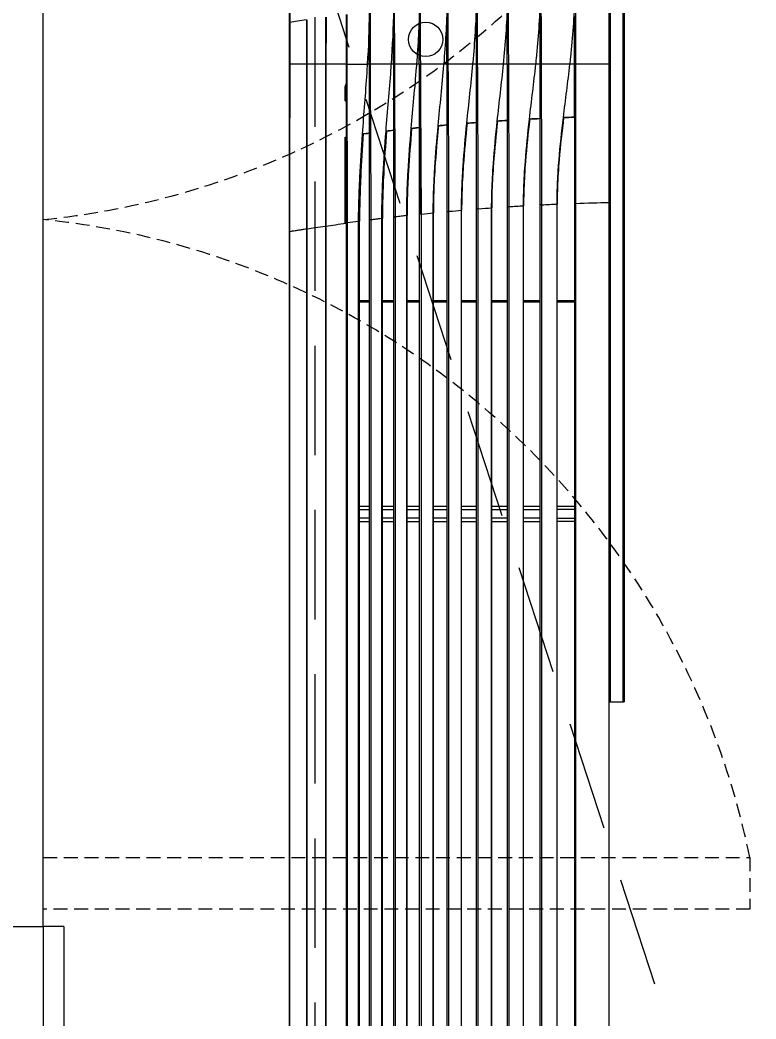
# Model space of a CAD drawing. Header units: millimetres. Extents: x -551172 to 232469, y -3435 to 261611.
# Drawn here: x 38078 to 38505, y 101802 to 102381 of the extents above; entities that cross this region are included whole.
import ezdxf

# ---------------------------------------------------------------- set-up
doc = ezdxf.new("R2010")
doc.units = ezdxf.units.MM
doc.header["$LTSCALE"] = 10
doc.linetypes.add('DH-HID2', pattern=[1.2, 0.8, -0.4])
doc.linetypes.add('HIDDEN', pattern=[9.525, 6.35, -3.175])
for name, color, linetype in [('06-FUR', 6, 'Continuous'), ('C-FIN', 5, 'Continuous'), ('FU-FURM', 251, 'DH-HID2'), ('도면층2', 2, 'Continuous'), ('도면층8', 8, 'Continuous')]:
    doc.layers.add(name, color=color, linetype=linetype)

# ---------------------------------------------------------------- blocks, each defined once
blk = doc.blocks.new('*U477')
at = {"color": 1, "linetype": 'HIDDEN'}
blk.add_line((39.94, 14.99), (1479.94, 484.99), dxfattribs=at)
at = {"color": 8}
for p, q in [((1329.52, 185.7), (190.37, 185.7)), ((479.94, 186.06), (479.94, 186.02)), ((1329, 166.3), (190.88, 166.3)), ((190.88, 165.5), (1329, 165.5)), ((247.19, 155.49), (247.19, 165.5)), ((248.19, 165.5), (248.19, 155.49)), ((366.44, 155.49), (366.44, 165.5)), ((368.44, 165.5), (368.44, 155.49)), ((373.44, 155.49), (373.44, 165.5)), ((375.44, 165.5), (375.44, 155.49)), ((1328.59, 155.49), (191.3, 155.49)), ((191.31, 155.23), (1328.58, 155.23)), ((1328.18, 146.67), (191.7, 146.67)), ((191.76, 145.5), (1328.12, 145.5)), ((247.19, 135.99), (247.19, 145.5)), ((248.19, 145.5), (248.19, 135.99)), ((366.44, 135.99), (366.44, 145.5)), ((368.44, 135.99), (368.44, 145.5)), ((373.44, 145.5), (373.44, 135.99)), ((375.44, 135.99), (375.44, 145.5)), ((1327.61, 135.99), (192.27, 135.99)), ((192.28, 135.75), (1327.6, 135.75)), ((1327.11, 127.69), (192.78, 127.69)), ((192.85, 126.5), (1327.03, 126.5)), ((247.19, 117.5), (247.19, 126.5)), ((248.19, 126.5), (248.19, 117.5)), ((366.44, 117.5), (366.44, 126.5)), ((368.44, 117.5), (368.44, 126.5)), ((373.44, 126.5), (373.44, 117.5)), ((375.44, 117.5), (375.44, 126.5)), ((1326.41, 117.5), (193.47, 117.5)), ((193.49, 117.26), (1326.4, 117.26)), ((1325.83, 109.71), (194.05, 109.71)), ((194.15, 108.5), (1325.73, 108.5)), ((247.19, 100.06), (247.19, 108.5)), ((248.19, 108.5), (248.19, 100.06)), ((366.44, 100.06), (366.44, 108.5)), ((368.44, 100.06), (368.44, 108.5)), ((373.44, 108.5), (373.44, 100.06)), ((375.44, 100.06), (375.44, 108.5)), ((1325.04, 100.06), (194.84, 100.06)), ((194.86, 99.81), (1325.02, 99.81)), ((1324.39, 92.71), (195.5, 92.71)), ((195.61, 91.5), (1324.28, 91.5)), ((247.19, 83.65), (247.19, 91.5)), ((248.19, 91.5), (248.19, 83.65)), ((366.44, 83.65), (366.44, 91.5)), ((368.44, 83.65), (368.44, 91.5)), ((373.44, 91.5), (373.44, 83.65)), ((375.44, 83.65), (375.44, 91.5)), ((1323.53, 83.65), (196.36, 83.65)), ((196.38, 83.38), (1323.5, 83.38)), ((146.89, 75.87), (197.15, 75.87)), ((1322.82, 76.7), (197.06, 76.7)), ((197.19, 75.5), (1322.7, 75.5)), ((247.19, 68.4), (247.19, 75.87)), ((248.19, 75.87), (248.19, 68.4)), ((366.44, 68.4), (366.44, 75.5)), ((368.44, 68.4), (368.44, 75.5)), ((373.44, 75.5), (373.44, 68.4)), ((375.44, 68.4), (375.44, 75.5)), ((1321.93, 68.4), (197.95, 68.4)), ((198, 67.99), (1321.89, 67.99)), ((1321.16, 61.62), (198.72, 61.62)), ((198.85, 60.5), (1321.03, 60.5)), ((247.19, 54.08), (247.19, 60.5)), ((248.19, 60.5), (248.19, 54.08)), ((366.44, 54.08), (366.44, 60.5)), ((368.44, 54.08), (368.44, 60.5)), ((373.44, 60.5), (373.44, 54.08)), ((375.44, 54.08), (375.44, 60.5)), ((1320.27, 54.08), (199.62, 54.08)), ((199.68, 53.54), (1320.2, 53.54)), ((1319.45, 47.55), (200.43, 47.55)), ((200.57, 46.5), (1319.32, 46.5)), ((247.19, 40.83), (247.19, 46.5)), ((248.19, 46.5), (248.19, 40.83)), ((366.44, 40.83), (366.44, 46.5)), ((368.44, 40.83), (368.44, 46.5)), ((373.44, 46.5), (373.44, 40.83)), ((375.44, 40.83), (375.44, 46.5)), ((1318.58, 40.83), (201.3, 40.83)), ((201.41, 40.04), (1318.47, 40.04)), ((91.53, 33), (91.53, 33)), ((125.09, 32.95), (125.09, 33)), ((1317.64, 33.88), (202.24, 33.88)), ((202.37, 33), (1317.52, 33)), ((84.55, 21), (84.54, 21)), ((1315.86, 21.42), (204.03, 21.42)), ((204.09, 21), (1315.79, 21)), ((1314.17, 10.38), (205.71, 10.38)), ((205.77, 10), (1314.11, 10)), ((1312.57, 0.4), (207.32, 0.4)), ((207.32, 0), (1312.57, 0))]:
    blk.add_line(p, q, dxfattribs=at)
at = {"color": 1, "linetype": 'HIDDEN'}
blk.add_lwpolyline([(1479.94, 484.99), (1479.94, 14.99), (39.94, 14.99), (39.94, 484.99)], close=True, dxfattribs=at)
at = {"color": 8, "ltscale": 5}
blk.add_circle((95.79, 79.18), 10, dxfattribs=at)
at = {"color": 8}
for centre, major_axis, ratio, start_param, end_param in [((123.19, 32.65), (0, -0.3), 0.031187, 3.141593, 4.985372), ((164.88, 32.65), (0, -0.3), 0.01277, 3.141593, 4.999235), ((109.86, 20.88), (0.189, 0.233), 0.187592, 5.682169, 6.283185)]:
    blk.add_ellipse(centre, major_axis=major_axis, ratio=ratio, start_param=start_param, end_param=end_param, dxfattribs=at)
for points, knots in [([(0.9, 193.94), (5.81, 193.94), (10.75, 193.94), (20.63, 193.94), (25.58, 193.94), (40.44, 193.94), (50.37, 193.94), (80.23, 193.94), (100.21, 193.94), (140.17, 193.94), (160.16, 193.94), (200.13, 193.94), (220.12, 193.94), (320.05, 193.94), (400, 193.94), (479.94, 193.94)], [0, 0, 0, 0, 0.03125, 0.03125, 0.0625, 0.0625, 0.125, 0.125, 0.25, 0.25, 0.375, 0.375, 0.5, 0.5, 1, 1, 1, 1]), ([(479.94, 193.8), (400.01, 193.8), (320.07, 193.8), (220.16, 193.8), (200.17, 193.8), (160.21, 193.8), (140.22, 193.8), (100.27, 193.8), (80.31, 193.8), (50.44, 193.8), (40.5, 193.8), (25.63, 193.8), (20.67, 193.8), (10.79, 193.8), (5.84, 193.8), (0.95, 193.8)], [0, 0, 0, 0, 0.5, 0.5, 0.625, 0.625, 0.75, 0.75, 0.875, 0.875, 0.9375, 0.9375, 0.96875, 0.96875, 1, 1, 1, 1]), ([(1.03, 194.4), (4.91, 194.37), (8.8, 194.41), (16.61, 194.41), (20.52, 194.41), (32.26, 194.41), (40.12, 194.41), (63.7, 194.41), (79.47, 194.41), (111.03, 194.41), (126.83, 194.41), (158.43, 194.41), (174.24, 194.41), (190.04, 194.41)], [0, 0, 0, 0, 0.0625, 0.0625, 0.125, 0.125, 0.25, 0.25, 0.5, 0.5, 0.75, 0.75, 1, 1, 1, 1]), ([(189.04, 194), (186.07, 194), (183.09, 194), (160.13, 194), (140.14, 194), (100.18, 194), (80.2, 194), (50.34, 194), (40.41, 194), (25.55, 194), (20.6, 194), (10.93, 194), (6.2, 194), (1.5, 194)], [0, 0, 0, 0, 0.047401, 0.047401, 0.366063, 0.366063, 0.684724, 0.684724, 0.844055, 0.844055, 0.92372, 0.92372, 1, 1, 1, 1]), ([(189.04, 194), (206.08, 194), (223.12, 194), (320.09, 194), (400.02, 194), (479.94, 194)], [0, 0, 0, 0, 0.175746, 0.175746, 1, 1, 1, 1]), ([(190.03, 194.41), (193.94, 194.42), (197.85, 194.42), (209.57, 194.41), (217.39, 194.41), (233.02, 194.41), (240.84, 194.41), (264.29, 194.41), (279.92, 194.41), (303.37, 194.41), (311.18, 194.41), (326.82, 194.41), (334.63, 194.41), (358.08, 194.41), (373.72, 194.41), (397.16, 194.41), (404.98, 194.41), (420.61, 194.41), (428.43, 194.41), (450.81, 194.41), (465.38, 194.41), (479.94, 194.41)], [0, 0, 0, 0, 0.040442, 0.040442, 0.121325, 0.121325, 0.202208, 0.202208, 0.363975, 0.363975, 0.444859, 0.444859, 0.525742, 0.525742, 0.687509, 0.687509, 0.768392, 0.768392, 0.849276, 0.849276, 1, 1, 1, 1]), ([(1.05, 186.26), (5.95, 186.26), (10.89, 186.26), (20.78, 186.26), (25.73, 186.26), (40.61, 186.26), (50.55, 186.26), (80.42, 186.26), (100.38, 186.26), (140.31, 186.26), (160.28, 186.26), (200.24, 186.26), (220.22, 186.26), (320.11, 186.26), (400.03, 186.26), (479.94, 186.26)], [0, 0, 0, 0, 0.03125, 0.03125, 0.0625, 0.0625, 0.125, 0.125, 0.25, 0.25, 0.375, 0.375, 0.5, 0.5, 1, 1, 1, 1]), ([(479.94, 186.06), (400.03, 186.06), (320.12, 186.06), (220.24, 186.06), (200.26, 186.06), (160.31, 186.06), (140.32, 186.06), (100.39, 186.06), (80.43, 186.06), (50.57, 186.06), (40.64, 186.06), (25.77, 186.06), (20.81, 186.06), (10.93, 186.06), (5.99, 186.06), (1.09, 186.06)], [0, 0, 0, 0, 0.5, 0.5, 0.625, 0.625, 0.75, 0.75, 0.875, 0.875, 0.9375, 0.9375, 0.96875, 0.96875, 1, 1, 1, 1]), ([(110.14, 185.7), (92.03, 185.7), (73.95, 185.7), (46.89, 185.7), (37.88, 185.7), (20.18, 185.7), (11.47, 185.7), (2.83, 185.7)], [0, 0, 0, 0, 0.503675, 0.503675, 0.755513, 0.755513, 1, 1, 1, 1]), ([(2.84, 186.02), (7.73, 186.02), (12.66, 186.02), (22.51, 186.02), (27.44, 186.02), (42.25, 186.02), (52.15, 186.02), (81.91, 186.02), (101.8, 186.02), (141.56, 186.02), (161.46, 186.02), (201.24, 186.02), (221.14, 186.02), (320.6, 186.02), (400.17, 186.02), (479.74, 186.02)], [0, 0, 0, 0, 0.03125, 0.03125, 0.0625, 0.0625, 0.125, 0.125, 0.25, 0.25, 0.375, 0.375, 0.5, 0.5, 1, 1, 1, 1]), ([(190.37, 185.7), (187.64, 185.7), (184.9, 185.7), (171.66, 185.7), (161.16, 185.7), (143.9, 185.7), (137.14, 185.7), (123.64, 185.7), (116.89, 185.7), (110.14, 185.7)], [0, 0, 0, 0, 0.1022, 0.1022, 0.494985, 0.494985, 0.747578, 0.747578, 1, 1, 1, 1]), ([(110.14, 166.3), (91.98, 166.29), (73.83, 166.29), (46.68, 166.29), (37.64, 166.29), (19.62, 166.29), (10.61, 166.29), (1.69, 166.29)], [0, 0, 0, 0, 0.5, 0.5, 0.75, 0.75, 1, 1, 1, 1]), ([(70.86, 165.5), (82.61, 165.39), (95.74, 164.32), (108.79, 162.86), (110.14, 162.71)], [0, 0, 0, 0, 0.896674, 1, 1, 1, 1]), ([(110.14, 165.5), (108.71, 165.5), (99.42, 165.5), (90.14, 165.5), (82.3, 165.5)], [0, 0, 0, 0, 0.154173, 1, 1, 1, 1]), ([(110.14, 165.5), (110.14, 165.53), (110.14, 165.59), (110.14, 165.93), (110.14, 166.18), (110.14, 166.3)], [0, 0, 0, 0, 0.392645, 0.726209, 1, 1, 1, 1]), ([(190.88, 166.3), (177.42, 166.3), (163.96, 166.3), (137.05, 166.3), (123.59, 166.3), (110.14, 166.3)], [0, 0, 0, 0, 0.5, 0.5, 1, 1, 1, 1]), ([(110.14, 162.71), (110.14, 161.41), (110.14, 158.78), (110.14, 154.74), (110.14, 150.59), (110.14, 147.78), (110.14, 146.36)], [0, 0, 0, 0, 0.241342, 0.488803, 0.74188, 1, 1, 1, 1]), ([(141.11, 159.15), (141.11, 159.19), (141.11, 159.22), (141.11, 159.24), (141.11, 159.24), (141.11, 159.24)], [0, 0, 0, 0, 0.64921, 0.64921, 1, 1, 1, 1]), ([(141.11, 159.24), (149.25, 158.25), (157.41, 157.33), (170.87, 156.21), (176.16, 155.87), (184.11, 155.58), (186.76, 155.52), (190.04, 155.49), (190.67, 155.49), (191.3, 155.49)], [0, 0, 0, 0, 0.489588, 0.489588, 0.804968, 0.804968, 0.962658, 0.962658, 1, 1, 1, 1]), ([(141.12, 158.9), (149.27, 157.92), (157.42, 157.03), (170.88, 155.95), (176.17, 155.62), (184.12, 155.33), (186.76, 155.27), (190.05, 155.24), (190.68, 155.23), (191.31, 155.23)], [0, 0, 0, 0, 0.48935, 0.48935, 0.804749, 0.804749, 0.962448, 0.962448, 1, 1, 1, 1]), ([(191.7, 146.67), (191.63, 148.19), (191.48, 151.34), (191.36, 153.99), (191.31, 155.23)], [0, 0, 0, 0, 0.460844, 1, 1, 1, 1]), ([(71.64, 145.5), (83.4, 145.39), (96.26, 144.4), (109.07, 143.04), (110.14, 142.93)], [0, 0, 0, 0, 0.916145, 1, 1, 1, 1]), ([(191.7, 146.67), (178.11, 146.67), (164.51, 146.6), (137.32, 146.47), (123.72, 146.4), (110.14, 146.36)], [0, 0, 0, 0, 0.5, 0.5, 1, 1, 1, 1]), ([(110.14, 145.5), (110.14, 145.53), (110.14, 145.59), (110.14, 145.97), (110.14, 146.24), (110.14, 146.36)], [0, 0, 0, 0, 0.391416, 0.725001, 1, 1, 1, 1]), ([(191.7, 146.65), (191.71, 146.52), (191.72, 146.26), (191.74, 145.86), (191.76, 145.56), (191.76, 145.52), (191.76, 145.5)], [0, 0, 0, 0, 0.250014, 0.500034, 0.750029, 1, 1, 1, 1]), ([(110.14, 142.93), (110.14, 141.69), (110.14, 139.2), (110.14, 135.36), (110.14, 131.4), (110.14, 128.71), (110.14, 127.36)], [0, 0, 0, 0, 0.240345, 0.487395, 0.740764, 1, 1, 1, 1]), ([(142, 139.56), (150.16, 138.62), (158.34, 137.74), (171.83, 136.68), (177.12, 136.36), (185.08, 136.08), (187.73, 136.02), (191.02, 136), (191.64, 135.99), (192.27, 135.99)], [0, 0, 0, 0, 0.489674, 0.489674, 0.805044, 0.805044, 0.962728, 0.962728, 1, 1, 1, 1]), ([(142.02, 139.22), (142.02, 139.23), (142.02, 139.24), (142.02, 139.26), (142.02, 139.28), (142.01, 139.3)], [0, 0, 0, 0, 0.330714, 0.330714, 1, 1, 1, 1]), ([(142.02, 139.22), (150.18, 138.29), (158.35, 137.45), (171.84, 136.43), (177.13, 136.11), (185.08, 135.84), (187.74, 135.78), (191.02, 135.75), (191.65, 135.75), (192.28, 135.74)], [0, 0, 0, 0, 0.489359, 0.489359, 0.804752, 0.804752, 0.962449, 0.962449, 1, 1, 1, 1]), ([(192.78, 127.69), (192.68, 129.11), (192.5, 132.07), (192.35, 134.56), (192.28, 135.75)], [0, 0, 0, 0, 0.456557, 1, 1, 1, 1]), ([(192.78, 127.69), (179, 127.69), (165.23, 127.62), (137.68, 127.47), (123.9, 127.4), (110.14, 127.36)], [0, 0, 0, 0, 0.5, 0.5, 1, 1, 1, 1]), ([(192.78, 127.69), (192.78, 127.56), (192.8, 127.29), (192.83, 126.88), (192.85, 126.56), (192.85, 126.52), (192.85, 126.5)], [0, 0, 0, 0, 0.249929, 0.499996, 0.749769, 1, 1, 1, 1]), ([(72.64, 126.5), (84.41, 126.39), (96.94, 125.47), (109.42, 124.23), (110.14, 124.16)], [0, 0, 0, 0, 0.941987, 1, 1, 1, 1]), ([(110.14, 126.5), (110.14, 126.53), (110.14, 126.59), (110.14, 126.97), (110.14, 127.24), (110.14, 127.36)], [0, 0, 0, 0, 0.391478, 0.72506, 1, 1, 1, 1]), ([(110.14, 124.16), (110.14, 122.99), (110.14, 120.62), (110.14, 116.97), (110.14, 113.2), (110.14, 110.64), (110.14, 109.35)], [0, 0, 0, 0, 0.239883, 0.486718, 0.740192, 1, 1, 1, 1]), ([(143.12, 120.88), (151.3, 119.99), (159.49, 119.16), (173, 118.15), (178.31, 117.85), (186.27, 117.58), (188.93, 117.53), (192.21, 117.5), (192.84, 117.5), (193.47, 117.5)], [0, 0, 0, 0, 0.489761, 0.489761, 0.805115, 0.805115, 0.962792, 0.962792, 1, 1, 1, 1]), ([(143.13, 120.63), (143.13, 120.61), (143.14, 120.59), (143.14, 120.56), (143.14, 120.55), (143.14, 120.54)], [0, 0, 0, 0, 0.680041, 0.680041, 1, 1, 1, 1]), ([(143.14, 120.54), (151.32, 119.67), (159.51, 118.88), (173.01, 117.91), (178.32, 117.61), (186.28, 117.35), (188.93, 117.29), (192.22, 117.27), (192.85, 117.26), (193.49, 117.26)], [0, 0, 0, 0, 0.489376, 0.489376, 0.804759, 0.804759, 0.96245, 0.96245, 1, 1, 1, 1]), ([(73.83, 108.5), (85.61, 108.39), (97.74, 107.55), (109.83, 106.43), (110.14, 106.4)], [0, 0, 0, 0, 0.974091, 1, 1, 1, 1]), ([(194.05, 109.71), (180.07, 109.71), (166.08, 109.64), (138.1, 109.48), (124.11, 109.4), (110.14, 109.35)], [0, 0, 0, 0, 0.5, 0.5, 1, 1, 1, 1]), ([(110.14, 108.5), (110.14, 108.53), (110.14, 108.59), (110.14, 108.97), (110.14, 109.23), (110.14, 109.35)], [0, 0, 0, 0, 0.391619, 0.725197, 1, 1, 1, 1]), ([(110.14, 106.4), (110.14, 105.29), (110.14, 103.05), (110.14, 99.58), (110.14, 96), (110.14, 93.56), (110.14, 92.32)], [0, 0, 0, 0, 0.238876, 0.485318, 0.739101, 1, 1, 1, 1]), ([(194.14, 108.58), (194.14, 108.64), (194.13, 108.76), (194.1, 109.06), (194.08, 109.4), (194.06, 109.61), (194.05, 109.71)], [0, 0, 0, 0, 0.254278, 0.499522, 0.749842, 1, 1, 1, 1]), ([(194.14, 108.58), (194.14, 108.55), (194.15, 108.51), (194.15, 108.5), (194.15, 108.5)], [0, 0, 0, 0, 0.504273, 1, 1, 1, 1]), ([(144.41, 103.22), (152.61, 102.39), (160.82, 101.61), (174.36, 100.67), (179.67, 100.38), (187.64, 100.13), (190.3, 100.08), (193.59, 100.06), (194.22, 100.06), (194.84, 100.06)], [0, 0, 0, 0, 0.489855, 0.489855, 0.805193, 0.805193, 0.962862, 0.962862, 1, 1, 1, 1]), ([(144.44, 102.89), (152.64, 102.07), (160.84, 101.33), (174.37, 100.42), (179.68, 100.14), (187.65, 99.9), (190.31, 99.84), (193.6, 99.82), (194.23, 99.81), (194.87, 99.81)], [0, 0, 0, 0, 0.489392, 0.489392, 0.804765, 0.804765, 0.962452, 0.962452, 1, 1, 1, 1]), ([(195.5, 92.71), (181.27, 92.71), (167.04, 92.63), (138.58, 92.46), (124.35, 92.38), (110.14, 92.32)], [0, 0, 0, 0, 0.5, 0.5, 1, 1, 1, 1]), ([(110.14, 91.5), (110.14, 91.53), (110.14, 91.59), (110.14, 91.95), (110.14, 92.21), (110.14, 92.32)], [0, 0, 0, 0, 0.392153, 0.725723, 1, 1, 1, 1]), ([(110.14, 89.64), (110.28, 89.63), (122.22, 88.6), (134.11, 87.33), (145.88, 86.24)], [0, 0, 0, 0, 0.011752, 1, 1, 1, 1]), ([(110.14, 89.64), (110.14, 88.59), (110.14, 86.45), (110.14, 83.16), (110.14, 79.76), (110.14, 77.46), (110.14, 76.29)], [0, 0, 0, 0, 0.238679, 0.484981, 0.738792, 1, 1, 1, 1]), ([(195.6, 91.53), (195.6, 91.57), (195.59, 91.66), (195.56, 91.98), (195.53, 92.37), (195.51, 92.6), (195.5, 92.71)], [0, 0, 0, 0, 0.232529, 0.49982, 0.749588, 1, 1, 1, 1]), ([(145.85, 86.59), (154.07, 85.82), (162.3, 85.1), (175.85, 84.22), (181.17, 83.95), (189.78, 83.7), (193.07, 83.67), (196.36, 83.66)], [0, 0, 0, 0, 0.489986, 0.489986, 0.805318, 0.805318, 1, 1, 1, 1]), ([(145.88, 86.24), (154.09, 85.48), (162.31, 84.78), (175.86, 83.94), (181.18, 83.69), (189.79, 83.44), (193.09, 83.4), (196.38, 83.38)], [0, 0, 0, 0, 0.489398, 0.489398, 0.804775, 0.804775, 1, 1, 1, 1]), ([(197.06, 76.7), (182.57, 76.7), (168.08, 76.61), (139.1, 76.43), (124.61, 76.34), (110.14, 76.29)], [0, 0, 0, 0, 0.5, 0.5, 1, 1, 1, 1]), ([(110.14, 75.5), (110.14, 75.53), (110.14, 75.59), (110.14, 75.93), (110.14, 76.18), (110.14, 76.29)], [0, 0, 0, 0, 0.394601, 0.728178, 1, 1, 1, 1]), ([(197.06, 76.7), (197.07, 76.63), (197.08, 76.54), (197.1, 76.36), (197.11, 76.27), (197.12, 76.09), (197.13, 76), (197.15, 75.84), (197.16, 75.77), (197.17, 75.65), (197.18, 75.6), (197.18, 75.53), (197.19, 75.51), (197.19, 75.5), (197.19, 75.5), (197.19, 75.5)], [0, 0, 0, 0, 0.161779, 0.161779, 0.323539, 0.323539, 0.485543, 0.485543, 0.647325, 0.647325, 0.808403, 0.808403, 0.968605, 0.968605, 1, 1, 1, 1]), ([(110.14, 73.89), (110.77, 73.84), (123.22, 72.86), (135.63, 71.64), (147.42, 70.63)], [0, 0, 0, 0, 0.050839, 1, 1, 1, 1]), ([(110.14, 73.89), (110.14, 72.89), (110.14, 70.85), (110.14, 67.73), (110.14, 64.51), (110.14, 62.34), (110.14, 61.24)], [0, 0, 0, 0, 0.238264, 0.484327, 0.738251, 1, 1, 1, 1]), ([(147.42, 70.63), (147.42, 70.7), (147.41, 70.77), (147.4, 70.89), (147.39, 70.94), (147.38, 71.02), (147.38, 71.04), (147.38, 71.06), (147.38, 71.06), (147.38, 71.06)], [0, 0, 0, 0, 0.292408, 0.292408, 0.584321, 0.584321, 0.875326, 0.875326, 1, 1, 1, 1]), ([(147.38, 71.06), (155.62, 70.36), (163.87, 69.71), (177.45, 68.91), (182.77, 68.67), (191.38, 68.45), (194.67, 68.42), (197.95, 68.4)], [0, 0, 0, 0, 0.490319, 0.490319, 0.805668, 0.805668, 1, 1, 1, 1]), ([(147.42, 70.63), (155.65, 69.93), (163.89, 69.29), (177.45, 68.52), (182.78, 68.28), (191.4, 68.05), (194.7, 68.01), (198, 67.99)], [0, 0, 0, 0, 0.48933, 0.48933, 0.804745, 0.804745, 1, 1, 1, 1]), ([(197.95, 68.4), (197.95, 68.38), (197.96, 68.34), (197.98, 68.11), (198, 67.99)], [0, 0, 0, 0, 0.483788, 1, 1, 1, 1]), ([(198, 67.99), (198.05, 67.52), (198.15, 66.57), (198.33, 65.03), (198.52, 63.38), (198.65, 62.21), (198.72, 61.62)], [0, 0, 0, 0, 0.241051, 0.488063, 0.741044, 1, 1, 1, 1]), ([(198.72, 61.62), (183.95, 61.62), (169.18, 61.53), (139.65, 61.35), (124.89, 61.28), (110.14, 61.24)], [0, 0, 0, 0, 0.5, 0.5, 1, 1, 1, 1]), ([(110.14, 60.5), (110.14, 60.53), (110.14, 60.58), (110.14, 60.9), (110.14, 61.13), (110.14, 61.24)], [0, 0, 0, 0, 0.395935, 0.729503, 1, 1, 1, 1]), ([(110.14, 59.1), (111.29, 59.02), (124.27, 58.09), (137.23, 56.92), (149.04, 55.99)], [0, 0, 0, 0, 0.088816, 1, 1, 1, 1]), ([(110.14, 59.1), (110.14, 58.17), (110.14, 56.25), (110.14, 53.32), (110.14, 50.28), (110.14, 48.23), (110.14, 47.19)], [0, 0, 0, 0, 0.235363, 0.480412, 0.73527, 1, 1, 1, 1]), ([(198.72, 61.62), (198.74, 61.49), (198.77, 61.24), (198.81, 60.84), (198.84, 60.56), (198.85, 60.52), (198.85, 60.5)], [0, 0, 0, 0, 0.250088, 0.4998, 0.761612, 1, 1, 1, 1]), ([(149.04, 55.99), (149.03, 56.07), (149.02, 56.14), (149.01, 56.27), (149, 56.32), (148.99, 56.41), (148.99, 56.45), (148.98, 56.47), (148.98, 56.48), (148.98, 56.48), (148.98, 56.49), (148.98, 56.49)], [0, 0, 0, 0, 0.27156, 0.27156, 0.542657, 0.542657, 0.808337, 0.808337, 0.89096, 0.89096, 1, 1, 1, 1]), ([(148.98, 56.49), (157.24, 55.85), (165.51, 55.26), (179.12, 54.54), (184.45, 54.32), (193.06, 54.12), (196.34, 54.09), (199.62, 54.08)], [0, 0, 0, 0, 0.490691, 0.490691, 0.806056, 0.806056, 1, 1, 1, 1]), ([(149.04, 55.99), (157.28, 55.34), (165.53, 54.75), (179.12, 54.04), (184.44, 53.82), (193.08, 53.61), (196.38, 53.57), (199.68, 53.54)], [0, 0, 0, 0, 0.489343, 0.489343, 0.804748, 0.804748, 1, 1, 1, 1]), ([(199.62, 54.08), (199.62, 54.05), (199.63, 54), (199.66, 53.7), (199.68, 53.54)], [0, 0, 0, 0, 0.477722, 1, 1, 1, 1]), ([(199.68, 53.54), (199.76, 52.93), (199.91, 51.7), (200.16, 49.69), (200.34, 48.27), (200.43, 47.55)], [0, 0, 0, 0, 0.320565, 0.653894, 1, 1, 1, 1]), ([(200.43, 47.55), (185.38, 47.55), (170.33, 47.45), (140.23, 47.28), (125.18, 47.22), (110.14, 47.19)], [0, 0, 0, 0, 0.5, 0.5, 1, 1, 1, 1]), ([(110.14, 46.5), (110.14, 46.53), (110.14, 46.57), (110.14, 46.87), (110.14, 47.09), (110.14, 47.19)], [0, 0, 0, 0, 0.395907, 0.729457, 1, 1, 1, 1]), ([(200.43, 47.55), (200.45, 47.42), (200.48, 47.18), (200.52, 46.81), (200.56, 46.55), (200.56, 46.52), (200.57, 46.5)], [0, 0, 0, 0, 0.25007, 0.499602, 0.760386, 1, 1, 1, 1]), ([(110.14, 45.31), (111.83, 45.2), (125.36, 44.33), (138.86, 43.22), (150.69, 42.36)], [0, 0, 0, 0, 0.124687, 1, 1, 1, 1]), ([(110.14, 33.63), (110.14, 35), (110.14, 37.65), (110.14, 41.56), (110.14, 44.09), (110.14, 45.31)], [0, 0, 0, 0, 0.356444, 0.689662, 1, 1, 1, 1]), ([(150.62, 42.96), (150.62, 42.96), (150.62, 42.95), (150.62, 42.9), (150.63, 42.86), (150.64, 42.76), (150.65, 42.7), (150.66, 42.57), (150.67, 42.5), (150.68, 42.4), (150.69, 42.38), (150.69, 42.36)], [0, 0, 0, 0, 0.231752, 0.231752, 0.464199, 0.464199, 0.698225, 0.698225, 0.936242, 0.936242, 1, 1, 1, 1]), ([(150.62, 42.96), (158.9, 42.4), (167.19, 41.87), (180.82, 41.24), (186.16, 41.04), (194.76, 40.87), (198.03, 40.84), (201.3, 40.83)], [0, 0, 0, 0, 0.491378, 0.491378, 0.806794, 0.806794, 1, 1, 1, 1]), ([(150.69, 42.36), (158.95, 41.76), (167.21, 41.22), (180.81, 40.54), (186.15, 40.34), (194.79, 40.12), (198.1, 40.07), (201.41, 40.04)], [0, 0, 0, 0, 0.489397, 0.489397, 0.804764, 0.804764, 1, 1, 1, 1]), ([(201.41, 40.04), (201.39, 40.21), (201.35, 40.52), (201.31, 40.79), (201.31, 40.82), (201.3, 40.83)], [0, 0, 0, 0, 0.381964, 0.724082, 1, 1, 1, 1]), ([(202.24, 33.88), (186.89, 33.88), (171.54, 33.8), (140.83, 33.69), (125.49, 33.65), (110.14, 33.63)], [0, 0, 0, 0, 0.5, 0.5, 1, 1, 1, 1]), ([(110.14, 33), (110.14, 33.05), (110.14, 33.13), (110.14, 33.48), (110.14, 33.63)], [0, 0, 0, 0, 0.569783, 1, 1, 1, 1]), ([(123.18, 32.57), (122.97, 32.57), (122.75, 32.59), (122.2, 32.7), (121.87, 32.82), (121.57, 32.99)], [0, 0, 0, 0, 0.377066, 0.377066, 1, 1, 1, 1]), ([(131.46, 32.57), (131.47, 32.62), (131.49, 32.73), (131.63, 32.9), (131.76, 32.93), (131.85, 32.95)], [0, 0, 0, 0, 0.219574, 0.500671, 1, 1, 1, 1]), ([(152.49, 32.57), (152.49, 32.6), (152.49, 32.63), (152.49, 32.7), (152.49, 32.73), (152.49, 32.8), (152.49, 32.82), (152.49, 32.87), (152.49, 32.9), (152.49, 32.93), (152.49, 32.94), (152.49, 32.95), (152.49, 32.95), (152.49, 32.95)], [0, 0, 0, 0, 0.181942, 0.181942, 0.363884, 0.363884, 0.545829, 0.545829, 0.727793, 0.727793, 0.909786, 0.909786, 1, 1, 1, 1]), ([(164.87, 32.57), (164.67, 32.57), (164.47, 32.57), (163.47, 32.57), (162.67, 32.57), (158.75, 32.57), (155.62, 32.57), (152.49, 32.57)], [0, 0, 0, 0, 0.048447, 0.048447, 0.242234, 0.242234, 1, 1, 1, 1]), ([(202.23, 32.56), (202.23, 32.56), (202.23, 32.56), (192.78, 32.56), (183.32, 32.56), (171.47, 32.57), (169.07, 32.57), (166.07, 32.57), (165.47, 32.57), (164.87, 32.57)], [0, 0, 0, 0, 0.000002, 0.000002, 0.759042, 0.759042, 0.951808, 0.951808, 1, 1, 1, 1]), ([(164.88, 32.95), (165.48, 32.95), (166.08, 32.95), (169.08, 32.95), (171.48, 32.95), (183.33, 32.95), (192.78, 32.95), (202.23, 32.95)], [0, 0, 0, 0, 0.048191, 0.048191, 0.240955, 0.240955, 1, 1, 1, 1]), ([(202.37, 33), (202.36, 33.01), (202.36, 33.03), (202.34, 33.18), (202.3, 33.48), (202.26, 33.74), (202.24, 33.88)], [0, 0, 0, 0, 0.189042, 0.418713, 0.689069, 1, 1, 1, 1]), ([(204.03, 21.42), (203.78, 23.12), (203.22, 26.89), (202.66, 30.91), (202.37, 33)], [0, 0, 0, 0, 0.480123, 1, 1, 1, 1]), ([(110.14, 21.54), (101.06, 21.55), (91.97, 21.57), (82.89, 21.57), (82.89, 21.57), (82.89, 21.57)], [0, 0, 0, 0, 0.999998, 0.999998, 1, 1, 1, 1]), ([(204.03, 21.42), (194.02, 21.42), (184.01, 21.43), (163.82, 21.45), (153.65, 21.47), (133.06, 21.5), (122.66, 21.52), (111.55, 21.54), (110.84, 21.54), (110.14, 21.54)], [0, 0, 0, 0, 0.319811, 0.319811, 0.644923, 0.644923, 0.97758, 0.97758, 1, 1, 1, 1]), ([(110.14, 21), (110.85, 21), (111.56, 21), (122.67, 21), (133.08, 21), (153.66, 21), (163.83, 21), (184.03, 21), (194.06, 21), (204.09, 21)], [0, 0, 0, 0, 0.022631, 0.022631, 0.354983, 0.354983, 0.679805, 0.679805, 1, 1, 1, 1]), ([(110.14, 21), (110.14, 18.81), (110.15, 15.21), (110.15, 11.82), (110.14, 10.49)], [0, 0, 0, 0, 0.610788, 1, 1, 1, 1]), ([(204.03, 21.42), (204.04, 21.3), (204.08, 21.07), (204.09, 21.02), (204.09, 21)], [0, 0, 0, 0, 0.499705, 1, 1, 1, 1]), ([(205.71, 10.38), (205.47, 11.91), (204.94, 15.34), (204.38, 19.05), (204.09, 21)], [0, 0, 0, 0, 0.480138, 1, 1, 1, 1]), ([(110.14, 10.49), (101.58, 10.51), (93.01, 10.52), (84.44, 10.53), (84.44, 10.53), (84.44, 10.53)], [0, 0, 0, 0, 0.999998, 0.999998, 1, 1, 1, 1]), ([(84.53, 10), (84.78, 8.24), (85.26, 4.97), (85.72, 1.9), (85.93, 0.52)], [0, 0, 0, 0, 0.529697, 1, 1, 1, 1]), ([(205.71, 10.38), (202, 10.38), (198.29, 10.38), (178.08, 10.39), (161.59, 10.41), (136.84, 10.45), (128.6, 10.46), (116.95, 10.48), (113.55, 10.49), (110.14, 10.49)], [0, 0, 0, 0, 0.116518, 0.116518, 0.634308, 0.634308, 0.893201, 0.893201, 1, 1, 1, 1]), ([(110.15, 10), (113.55, 10), (116.96, 10), (128.61, 10), (136.85, 10), (161.59, 10), (178.08, 10), (198.31, 10), (202.04, 10), (205.77, 10)], [0, 0, 0, 0, 0.106844, 0.106844, 0.365542, 0.365542, 0.882945, 0.882945, 1, 1, 1, 1]), ([(110.15, 10), (110.15, 8.84), (110.15, 7.17), (110.15, 4.76), (110.15, 2.73), (110.15, 1.24), (110.15, 0.51)], [0, 0, 0, 0, 0.343974, 0.49957, 0.756098, 1, 1, 1, 1]), ([(205.77, 10), (205.9, 9.18), (206.15, 7.6), (206.5, 5.41), (206.81, 3.5), (207.08, 1.84), (207.24, 0.86), (207.32, 0.4)], [0, 0, 0, 0, 0.23904, 0.458562, 0.658562, 0.839041, 1, 1, 1, 1]), ([(85.93, 0.52), (85.93, 0.52), (85.93, 0.52), (82.48, 0.52), (79.03, 0.52), (72.14, 0.52), (68.7, 0.52), (65.26, 0.54)], [0, 0, 0, 0, 0.000003, 0.000003, 0.500936, 0.500936, 1, 1, 1, 1]), ([(65.26, 0), (68.7, 0), (72.14, 0), (79.03, 0), (82.49, 0), (85.94, 0)], [0, 0, 0, 0, 0.499048, 0.499048, 1, 1, 1, 1]), ([(110.15, 0.51), (102.08, 0.52), (94.01, 0.52), (85.93, 0.52), (85.93, 0.52), (85.93, 0.52)], [0, 0, 0, 0, 0.999998, 0.999998, 1, 1, 1, 1]), ([(207.32, 0.4), (198.84, 0.4), (190.36, 0.41), (165.87, 0.43), (149.86, 0.46), (125.95, 0.5), (118.05, 0.51), (110.15, 0.51)], [0, 0, 0, 0, 0.261714, 0.261714, 0.756054, 0.756054, 1, 1, 1, 1]), ([(110.15, 0), (118.05, 0), (125.95, 0), (149.86, 0), (165.88, 0), (190.36, 0), (198.84, 0), (207.32, 0)], [0, 0, 0, 0, 0.243953, 0.243953, 0.738293, 0.738293, 1, 1, 1, 1])]:
    blk.add_open_spline(points, degree=3, knots=knots, dxfattribs=at)
for points, degree in [([(190.03, 193.71), (190.03, 193.89), (190.03, 194.15), (190.03, 194.41)], 3), ([(479.94, 193.71), (479.94, 193.89), (479.94, 194.15), (479.94, 194.41)], 3), ([(479.94, 193.8), (479.94, 193.9), (479.94, 194), (479.94, 194)], 3), ([(479.94, 194), (479.94, 194), (479.94, 193.98), (479.94, 193.94)], 3), ([(479.94, 186.26), (479.94, 188.77), (479.94, 191.29), (479.94, 193.8)], 3), ([(110.14, 185.7), (110.14, 185.8), (110.14, 185.9), (110.14, 185.9)], 3), ([(110.14, 185.7), (110.14, 179.23), (110.14, 172.76), (110.14, 166.3)], 3), ([(190.37, 185.7), (190.37, 185.8), (190.37, 185.9), (190.36, 185.9)], 3), ([(190.88, 166.3), (190.66, 172.77), (190.49, 179.23), (190.37, 185.7)], 3), ([(479.94, 186.02), (479.88, 186.02), (479.81, 186.02), (479.74, 186.02)], 3), ([(479.94, 186.06), (479.94, 186.06), (479.94, 186.16), (479.94, 186.26)], 3), ([(140.88, 165.5), (130.63, 165.5), (120.38, 165.5), (110.14, 165.5)], 3), ([(110.14, 165.5), (110.14, 164.56), (110.14, 163.63), (110.14, 162.71)], 3), ([(110.14, 162.71), (120.49, 161.52), (130.79, 160.13), (141.12, 158.9)], 3), ([(140.88, 165.5), (157.55, 165.5), (174.22, 165.5), (190.88, 165.5)], 3), ([(141.12, 158.9), (141.04, 161.1), (140.96, 163.3), (140.88, 165.5)], 3), ([(140.89, 165.5), (140.96, 163.35), (141.04, 161.2), (141.12, 159.05)], 3), ([(190.88, 166.3), (190.88, 165.88), (190.88, 165.5), (190.88, 165.5)], 3), ([(141.11, 159.15), (141.12, 159.09), (141.12, 159), (141.12, 158.9)], 3), ([(178.44, 155.77), (174.14, 155.96), (169.85, 156.25), (165.56, 156.59)], 3), ([(186.14, 155.52), (184.29, 155.55), (182.44, 155.61), (180.59, 155.68)], 3), ([(191.31, 155.23), (191.3, 155.39), (191.3, 155.49), (191.3, 155.49)], 3), ([(110.14, 146.36), (97.28, 146.32), (84.43, 146.29), (71.6, 146.29)], 3), ([(71.64, 145.5), (84.46, 145.5), (97.29, 145.5), (110.14, 145.5)], 3), ([(110.14, 145.5), (114.89, 145.5), (119.64, 145.5), (124.39, 145.5)], 3), ([(110.14, 145.5), (110.14, 144.63), (110.14, 143.77), (110.14, 142.93)], 3), ([(124.39, 145.5), (130.16, 145.5), (135.93, 145.5), (141.7, 145.5)], 3), ([(141.7, 145.5), (158.38, 145.5), (175.07, 145.5), (191.76, 145.5)], 3), ([(142.02, 139.22), (141.91, 141.31), (141.8, 143.41), (141.7, 145.5)], 3), ([(141.7, 145.5), (141.81, 143.43), (141.91, 141.36), (142.01, 139.3)], 3), ([(110.14, 142.93), (120.79, 141.78), (131.39, 140.42), (142.02, 139.22)], 3), ([(142, 139.53), (142, 139.55), (142, 139.56), (142, 139.56)], 3), ([(142, 139.53), (142.02, 139.48), (142.02, 139.36), (142.02, 139.22)], 3), ([(192.28, 135.74), (192.28, 135.9), (192.28, 135.99), (192.27, 135.99)], 3), ([(110.14, 127.36), (97.61, 127.31), (85.09, 127.29), (72.59, 127.29)], 3), ([(110.14, 126.5), (100.71, 126.5), (91.29, 126.5), (81.88, 126.5)], 3), ([(110.14, 126.5), (115.55, 126.5), (120.96, 126.5), (126.37, 126.5)], 3), ([(110.14, 126.5), (110.14, 125.71), (110.14, 124.93), (110.14, 124.16)], 3), ([(110.14, 124.16), (121.16, 123.05), (132.14, 121.72), (143.14, 120.54)], 3), ([(126.37, 126.5), (131.83, 126.5), (137.29, 126.5), (142.75, 126.5)], 3), ([(142.75, 126.5), (159.45, 126.5), (176.15, 126.5), (192.85, 126.5)], 3), ([(143.14, 120.54), (143.01, 122.53), (142.88, 124.52), (142.75, 126.5)], 3), ([(142.75, 126.5), (142.88, 124.54), (143.01, 122.59), (143.13, 120.63)], 3), ([(143.12, 120.85), (143.12, 120.87), (143.12, 120.88), (143.12, 120.88)], 3), ([(143.12, 120.85), (143.13, 120.81), (143.14, 120.69), (143.14, 120.55)], 3), ([(193.49, 117.26), (193.48, 117.41), (193.47, 117.5), (193.47, 117.5)], 3), ([(194.05, 109.71), (193.83, 112.63), (193.63, 115.21), (193.49, 117.26)], 3), ([(110.14, 109.35), (98, 109.31), (85.87, 109.28), (73.77, 109.28)], 3), ([(73.83, 108.5), (85.92, 108.5), (98.02, 108.5), (110.14, 108.5)], 3), ([(110.14, 108.5), (115.43, 108.5), (120.73, 108.5), (126.03, 108.5)], 3), ([(110.14, 108.5), (110.14, 107.78), (110.14, 107.08), (110.14, 106.38)], 3), ([(110.14, 106.4), (121.59, 105.33), (133.01, 104.03), (144.44, 102.89)], 3), ([(126.03, 108.5), (131.98, 108.5), (137.93, 108.5), (143.88, 108.5)], 3), ([(144, 108.5), (143.96, 108.5), (143.92, 108.5), (143.88, 108.5)], 3), ([(144, 108.5), (160.71, 108.5), (177.43, 108.5), (194.15, 108.5)], 3), ([(144.44, 102.89), (144.29, 104.76), (144.14, 106.63), (144, 108.5)], 3), ([(144, 108.5), (144.14, 106.67), (144.29, 104.84), (144.43, 103)], 3), ([(144.41, 103.2), (144.41, 103.22), (144.41, 103.22), (144.41, 103.22)], 3), ([(144.41, 103.2), (144.43, 103.16), (144.44, 103.03), (144.44, 102.89)], 3), ([(189.25, 100.09), (183.32, 100.19), (177.41, 100.45), (171.5, 100.81)], 3), ([(194.87, 99.81), (194.86, 99.97), (194.85, 100.06), (194.84, 100.06)], 3), ([(195.5, 92.71), (195.24, 95.45), (195.03, 97.88), (194.87, 99.81)], 3), ([(110.14, 92.32), (98.45, 92.28), (86.76, 92.26), (75.09, 92.26)], 3), ([(75.16, 91.5), (78.72, 91.5), (82.28, 91.5), (85.84, 91.5)], 3), ([(75.16, 91.5), (86.81, 91.39), (98.49, 90.64), (110.14, 89.64)], 3), ([(110.14, 91.5), (102.03, 91.5), (93.93, 91.5), (85.84, 91.5)], 3), ([(110.14, 91.5), (114.72, 91.5), (119.31, 91.5), (123.89, 91.5)], 3), ([(110.14, 91.5), (110.14, 90.87), (110.14, 90.24), (110.14, 89.62)], 3), ([(123.89, 91.5), (131.06, 91.5), (138.23, 91.5), (145.4, 91.5)], 3), ([(145.4, 91.5), (162.13, 91.5), (178.87, 91.5), (195.61, 91.5)], 3), ([(145.88, 86.24), (145.72, 87.99), (145.56, 89.75), (145.4, 91.5)], 3), ([(145.4, 91.5), (145.56, 89.8), (145.71, 88.11), (145.87, 86.41)], 3), ([(195.6, 91.53), (195.6, 91.52), (195.61, 91.51), (195.61, 91.5)], 3), ([(145.85, 86.58), (145.85, 86.59), (145.85, 86.59), (145.85, 86.59)], 3), ([(145.85, 86.58), (145.87, 86.53), (145.88, 86.4), (145.88, 86.24)], 3), ([(196.36, 83.65), (186.51, 83.65), (176.68, 84.11), (166.86, 84.79)], 3), ([(196.36, 83.65), (196.37, 83.65), (196.37, 83.55), (196.38, 83.38)], 3), ([(196.62, 83.65), (196.53, 83.65), (196.44, 83.65), (196.36, 83.65)], 3), ([(197.06, 76.7), (196.8, 79.23), (196.57, 81.51), (196.38, 83.38)], 3), ([(110.14, 76.29), (98.93, 76.25), (87.73, 76.23), (76.54, 76.23)], 3), ([(76.61, 75.5), (87.78, 75.39), (98.97, 74.75), (110.14, 73.89)], 3), ([(77.82, 75.5), (81.93, 75.5), (86.03, 75.5), (90.14, 75.5)], 3), ([(90.14, 75.5), (90.69, 75.5), (91.23, 75.5), (91.78, 75.5)], 3), ([(110.14, 75.5), (104.02, 75.5), (97.89, 75.5), (91.78, 75.5)], 3), ([(110.14, 75.5), (121.46, 75.5), (132.79, 75.5), (144.12, 75.5)], 3), ([(110.14, 75.5), (110.14, 74.95), (110.14, 74.42), (110.14, 73.89)], 3), ([(144.12, 75.5), (145.05, 75.5), (145.99, 75.5), (146.92, 75.5)], 3), ([(146.87, 76.06), (147.04, 74.35), (147.22, 72.64), (147.39, 70.92)], 3), ([(146.92, 75.5), (163.67, 75.5), (180.43, 75.5), (197.19, 75.5)], 3), ([(147.42, 70.63), (147.26, 72.25), (147.09, 73.88), (146.92, 75.5)], 3), ([(110.14, 61.24), (99.44, 61.21), (88.75, 61.19), (78.06, 61.2)], 3), ([(78.14, 60.5), (82.03, 60.5), (85.93, 60.5), (89.82, 60.5)], 3), ([(78.14, 60.5), (88.8, 60.4), (99.48, 59.85), (110.14, 59.1)], 3), ([(89.82, 60.5), (90.92, 60.5), (92.02, 60.5), (93.11, 60.5)], 3), ([(110.14, 60.5), (104.46, 60.5), (98.79, 60.5), (93.11, 60.5)], 3), ([(110.14, 60.5), (122.93, 60.5), (135.72, 60.5), (148.52, 60.5)], 3), ([(110.14, 60.5), (110.14, 60.02), (110.14, 59.55), (110.14, 59.09)], 3), ([(148.52, 60.5), (165.3, 60.5), (182.07, 60.5), (198.85, 60.5)], 3), ([(149.04, 55.99), (148.87, 57.49), (148.69, 59), (148.52, 60.5)], 3), ([(148.53, 60.5), (148.68, 59.13), (148.84, 57.76), (148.99, 56.39)], 3), ([(110.14, 47.19), (99.97, 47.16), (89.8, 47.15), (79.64, 47.16)], 3), ([(79.72, 46.5), (89.85, 46.4), (100, 45.93), (110.14, 45.31)], 3), ([(83.14, 46.5), (84.09, 46.5), (85.03, 46.5), (85.98, 46.5)], 3), ([(110.14, 46.5), (102.08, 46.5), (94.03, 46.5), (85.98, 46.5)], 3), ([(110.14, 46.5), (114.54, 46.5), (118.94, 46.5), (123.34, 46.5)], 3), ([(110.14, 46.5), (110.14, 46.09), (110.14, 45.69), (110.14, 45.3)], 3), ([(123.34, 46.5), (123.75, 46.5), (124.15, 46.5), (124.55, 46.5)], 3), ([(124.55, 46.5), (131.67, 46.5), (138.78, 46.5), (145.9, 46.5)], 3), ([(145.9, 46.5), (147.33, 46.5), (148.75, 46.5), (150.17, 46.5)], 3), ([(150.17, 46.5), (166.97, 46.5), (183.77, 46.5), (200.57, 46.5)], 3), ([(150.69, 42.36), (150.52, 43.74), (150.34, 45.12), (150.17, 46.5)], 3), ([(150.18, 46.5), (150.32, 45.31), (150.47, 44.12), (150.62, 42.93)], 3), ([(201.41, 40.04), (201.69, 38.06), (201.97, 35.98), (202.24, 33.88)], 3), ([(110.14, 33.63), (100.52, 33.61), (90.91, 33.61), (81.3, 33.62)], 3), ([(81.38, 33), (90.96, 33), (100.55, 33), (110.14, 33)], 3), ([(110.14, 33), (140.87, 33), (171.62, 33), (202.37, 33)], 3), ([(110.14, 33), (110.14, 29.11), (110.15, 25.23), (110.14, 21.54)], 3), ([(122.67, 33), (122.84, 32.97), (123.02, 32.95), (123.19, 32.95)], 3), ([(131.46, 32.57), (128.7, 32.57), (125.94, 32.57), (123.18, 32.57)], 3), ([(123.19, 32.95), (126.07, 32.95), (128.96, 32.95), (131.85, 32.95)], 3), ([(132.49, 33.32), (132.49, 32.79)], 1), ([(152.49, 32.95), (156.62, 32.95), (160.75, 32.95), (164.88, 32.95)], 3), ([(82.97, 21), (92.03, 21), (101.08, 21), (110.14, 21)], 3), ([(110.14, 21), (110.14, 21), (110.14, 21.23), (110.14, 21.54)], 3), ([(84.52, 10), (93.06, 10), (101.6, 10), (110.15, 10)], 3), ([(110.15, 10), (110.14, 10), (110.14, 10.2), (110.14, 10.49)], 3), ([(205.71, 10.38), (205.73, 10.15), (205.75, 10), (205.77, 10)], 3), ([(85.94, 0), (85.94, 0), (85.94, 0.21), (85.93, 0.52)], 3), ([(85.94, 0), (94.01, 0), (102.08, 0), (110.15, 0)], 3), ([(110.15, 0), (110.15, 0), (110.15, 0.2), (110.14, 0.51)], 3), ([(207.32, 0), (207.32, 0), (207.32, 0.15), (207.32, 0.4)], 3)]:
    blk.add_open_spline(points, degree=degree, dxfattribs=at)

msp = doc.modelspace()

# ---------------------------------------------------------------- linework, layer by layer
at = {"layer": '06-FUR'}
msp.add_lwpolyline([(38091.38, 102675.3), (37541.38, 102675.3), (37541.38, 101855.3), (38091.38, 101855.3)], close=True, dxfattribs=at)
at = {"layer": 'C-FIN'}
for q in [(38091.38, 101855.3), (38103.38, 101645.3)]:
    msp.add_line((38103.38, 101855.3), q, dxfattribs=at)
at = {"layer": 'FU-FURM'}
msp.add_lwpolyline([(38501.38, 101895.3), (38501.38, 101865.3), (38091.38, 101865.3), (38091.38, 101895.3)], close=True, dxfattribs=at)
for centre, radius, start, end in [((38044.39, 102729.54), 466.61, 275.78013, 348.34852), ((38044.33, 101801), 466.68, 11.65789, 84.21345)]:
    msp.add_arc(centre, radius, start, end, dxfattribs=at)
at = {"layer": '도면층2'}
for p, q in [((37541.38, 101855.3), (38091.38, 101855.3)), ((38091.38, 101855.3), (38091.38, 101645.3))]:
    msp.add_line(p, q, dxfattribs=at)

# ---------------------------------------------------------------- block references
at = {"layer": '도면층8', "rotation": 270}
msp.add_blockref('*U477', (38234.08, 102465.59), dxfattribs=at)

doc.saveas('drawing.dxf')
